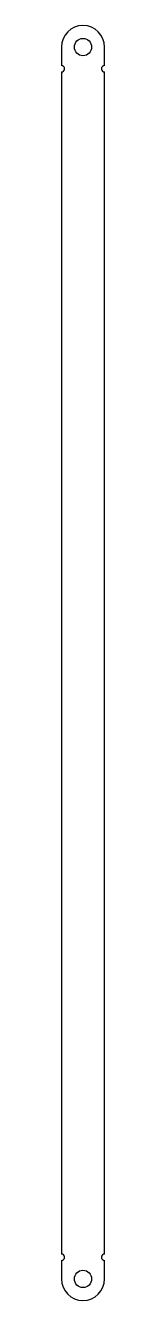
# Model space of a CAD drawing. Header units: millimetres. Extents: x 0 to 1000, y 0 to 1000.
# Drawn here: x 0 to 20, y 0 to 590 of the extents above; entities outside this region: 1.
import ezdxf

# ---------------------------------------------------------------- set-up
doc = ezdxf.new("R2010")
doc.units = ezdxf.units.MM
doc.layers.get('0').update_dxf_attribs({"linetype": 'CONTINUOUS'})

msp = doc.modelspace()

# ---------------------------------------------------------------- linework, layer by layer
for p, q in [((1000, 0), (1000, 1000)), ((10, 590), (10, 590)), ((0, 580), (0, 571.5)), ((20, 571.5), (20, 580)), ((0, 568.5), (0, 21.5)), ((20, 21.5), (20, 568.5)), ((0, 18.5), (0, 10)), ((20, 10), (20, 18.5)), ((10, 0), (10, 0))]:
    msp.add_line(p, q)
for centre in [(10, 580), (10, 10)]:
    msp.add_circle(centre, 4)
for centre, radius, start, end in [((10, 580), 10, 90, 180), ((10, 580), 10, 0, 90), ((0, 570), 1.5, -90, 90), ((20, 570), 1.5, 90, 270), ((0, 20), 1.5, -90, 90), ((20, 20), 1.5, 90, 270), ((10, 10), 10, 180, 270), ((10, 10), 10, -90, 0)]:
    msp.add_arc(centre, radius, start, end)

doc.saveas('drawing.dxf')
